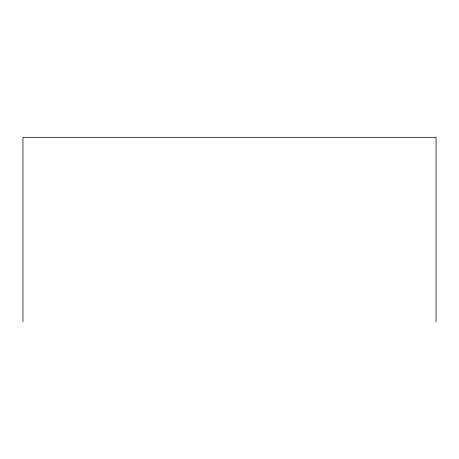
<?xml version="1.0" encoding="UTF-8"?>
<svg xmlns="http://www.w3.org/2000/svg" width="459" height="459" viewBox="0 0 459 459"><rect width="100%" height="100%" fill="white"/><g stroke="black" fill="none" stroke-linecap="round" stroke-linejoin="round"><path stroke-width="0.69" d="M436.05 321.673L436.05 137.327L22.95 137.327L22.95 321.673"/></g></svg>
